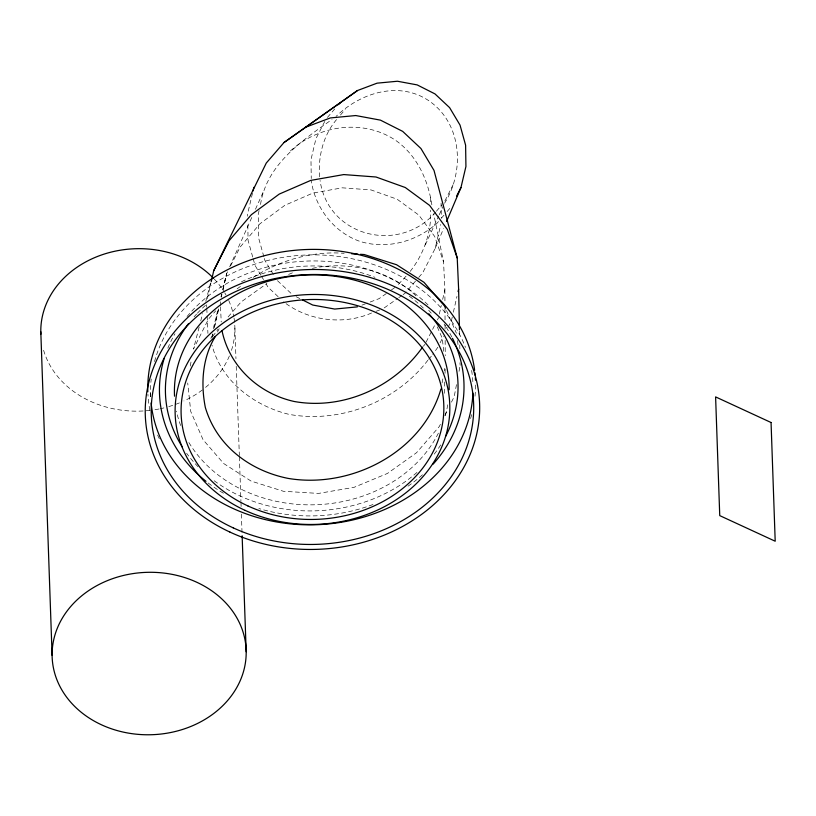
<?xml version="1.0" encoding="UTF-8"?>
<svg xmlns="http://www.w3.org/2000/svg" width="816" height="816" viewBox="0 0 816 816"><rect width="100%" height="100%" fill="white"/><g stroke="black" fill="none" stroke-linecap="round" stroke-linejoin="round"><path stroke-width="0.61" stroke-dasharray="4.08 3.06" d="M444.332 393.281L444.72 382.061M445.036 373.34L445.21 368.353M442.078 382.918L442.996 378.043M444.373 370.729L444.832 368.291M190.24 366.027L191.393 359.978M456.491 384.632L454.175 396.729L450.86 403.359M459.031 371.321L459.949 366.486M221.381 296.902L221.932 294.454M223.033 289.568L226.613 273.666L227.746 271.453M439.365 314.048L441.293 305.49M442.67 299.38L444.873 289.598L443.557 261.885L433.684 213.772M207.356 298.615L210.956 282.826M211.946 337.936L213.068 332.999M214.486 326.818L218.719 308.275M221.248 297.146L221.819 294.678M222.941 289.731L226.613 273.666L222.758 289.568M452.258 317.057L451.432 320.698L448.035 327.338M453.37 312.202L456.96 296.412M212.313 336.539L212.874 334.05M214.302 327.848L218.851 307.999M259.09 210.63L258.233 214.333L258.631 238.048L263.894 256.867M260.539 204.449C266.434 164.873 301.726 140.699 332.01 119.493M410.183 271.381C423.667 254.368 431.664 232.03 430.603 210.212M444.547 203.255C464.692 171.401 462.162 124.277 429.767 101.378C399.718 80.254 360.488 92.667 336.07 116.423M252.47 193.3L247.676 213.659L247.707 216.189M418.73 277.389L422.749 272.728L435.142 248.472L440.783 224.522M210.895 338.487L211.487 336.049M213.262 328.705L218.015 309.142M220.973 296.902L221.575 294.464M199.165 327.043L193.474 349.095L208.366 319.27L215.679 310.855M200.746 320.912L202.643 313.568M205.805 301.318L210.559 282.938M435.142 248.472L443.578 228.562M229.704 266.771L252.379 216.158M255.469 209.263L263.711 190.862M425.309 244.922L438.671 215.985M439.202 214.832L444.016 204.418M217.525 332L219.178 328.685M440.385 424.34L439.283 426.554L416.517 452.727L387.437 473.453L354.032 487.336L318.556 493.415L283.438 491.283L251.083 481.083L223.676 463.519L203.092 439.773L190.74 411.468L187.721 383.02M444.802 415.507L447.556 409.979M230.571 265.904L240.169 247.044L260.029 223.727L284.825 205.326L312.885 193.076L342.281 187.823L371.015 189.924L397.127 199.226L418.843 215.108L434.683 236.477L443.557 261.885M444.853 200.971L453.094 184.742M426.105 342.128L435.142 324.38M437.407 319.943L438.539 317.72M324.758 121.4L315.945 138.659L310.978 159.732L311.253 178.531M437.835 347.249L432.827 354.44M440.099 342.822L443.496 336.192M212.731 336.457L217.882 329.389M423.382 346.208L424.973 344.342M427.859 360.244C396.137 401.86 340.741 423.647 289.139 414.385C254.184 406.031 221.33 381.123 212.048 345.28M428.686 359.275L432.001 355.409M336.539 119.605C322.718 135.895 317.608 158.243 319.75 179.245M340.476 115.025L345.199 109.528M435.642 212.119C399.636 254.327 327.981 237.028 320.076 180.438M436.427 211.201L441.946 204.796M406.042 276.196L396.535 286.324M327.43 117.422L335.305 108.304M438.447 221.585L436.866 223.4C416.058 241.771 386.529 249.778 359.713 241.322C333.724 232.081 315.445 208.019 311.294 181.03M441.599 217.933L443.955 215.2M447.107 211.548L451.044 206.989M415.507 281.122L405.032 293.25L402.951 294.719M228.103 316.955L241.046 302.012L266.903 283.489M237.14 288.813L241.148 285.947M253.184 277.369C279.735 260.324 312.477 250.777 344.138 253.317M290.445 150.909C318.76 124.97 363.763 118.493 396.158 140.719C417.2 155.836 428.135 180.091 431.909 205.132M386.315 293.556L379.154 298.625L366.537 303.399M391.425 289.935L395.515 287.048M384.234 307.907L397.749 298.381M398.789 297.646L401.911 295.453M288.629 274.411L293.209 272.503M361.947 305.133L365.395 303.838M371.535 313.018C343.138 325.472 308.009 320.749 283.611 301.838M376.196 311.263L379.695 309.958M312.436 268.331C348.871 260.712 390.344 270.29 417.017 296.83M296.177 296.728L300.584 298.942M277.471 280.684L292.873 295.066M278.134 296.687L268.087 287.263L266.128 283.988M428.716 310.264L431.225 313.14M273.319 274.441L264.884 260.396L264.221 258.04M260.896 275.237L255.02 265.394L253.031 258.223M261.548 276.328L263.507 279.613M437.264 326.879L442.292 338.324L443.935 353.338M446.525 310.58L456.409 333.214M252.705 257.03L248.064 240.292L247.799 222.533M457.562 340.537L458.215 346.718M459.918 362.804L460.183 365.272M220.279 301.798L220.453 305.572M220.514 306.836L221.228 321.943M206.642 304.745L206.754 307.234M206.805 308.479L207.091 314.711M207.142 315.955L207.927 333.377M234.886 328.093L235.957 358.673M236.222 366.313L239.343 455.501M239.384 456.776L240.944 501.361M240.985 502.636L241.118 506.461M241.383 514.111L242.097 534.49M150.532 392.904L150.654 396.576M459.479 331.01L459.612 337.355M459.765 344.974L459.847 348.779M430.399 197.727L430.501 203.969M441.079 203.102L441.293 218.321M444.873 289.598L444.944 302.308M444.975 308.662L445.046 320.096M445.067 325.186L445.087 329.001M445.159 340.435L445.24 355.694M475.555 385.05A163.924 137.17 -2 0 1 475.004 396.178M471.668 414.63A163.924 137.17 -2 0 1 470.291 419.424M159.314 438.773A163.924 137.17 -2 0 1 156.733 432.98M149.889 410.315A163.924 137.17 -2 0 1 147.92 394.271M150.634 396.658A161.282 134.956 -2 0 1 151.215 379.052M154.55 361.529A161.282 134.956 -2 0 1 305.031 255.071A161.282 134.956 -2 0 1 465.457 347.381M471.638 370.484A161.282 134.956 -2 0 1 472.913 383.071M422.443 474.81A152.317 127.459 -2 0 1 406.654 487.121M372.994 504.502A152.317 127.459 -2 0 1 258.876 508.541M223.431 493.221A152.317 127.459 -2 0 1 206.958 482.052M167.831 348.197A152.317 127.459 -2 0 1 174.971 333.775M187.058 316.516A152.317 127.459 -2 0 1 428.706 305.582M444.128 324.064A152.317 127.459 -2 0 1 445.505 326.114M446.189 327.185A152.317 127.459 -2 0 1 451.911 337.151M440.701 444.934A146.35 122.461 -2 0 1 433.378 455.216M416.976 472.423A146.35 122.461 -2 0 1 213.088 479.941M198.074 466.762A146.35 122.461 -2 0 1 186.64 453.298M194.096 316.822A146.35 122.461 -2 0 1 196.564 314.078M197.411 313.181A146.35 122.461 -2 0 1 205.52 305.296M241.505 281.714A146.35 122.461 -2 0 1 374.952 277.318M409.336 296.177A146.35 122.461 -2 0 1 423.647 308.377M447.739 404.807A137.384 114.964 -2 0 1 444.802 417.119M438.376 433.153A137.384 114.964 -2 0 1 314.599 504.788A137.384 114.964 -2 0 1 187.466 440.089M180.673 425.544A137.384 114.964 -2 0 1 176.48 411.162M234.039 318.128A97.063 81.223 -2 0 1 231.101 351.441M229.378 355.97A97.063 81.223 -2 0 1 203.327 389.191M202.337 389.956A97.063 81.223 -2 0 1 183.916 400.942M179.377 402.91A97.063 81.223 -2 0 1 166.321 407.286M163.904 407.908A97.063 81.223 -2 0 1 160.232 408.734M158.998 408.979A97.063 81.223 -2 0 1 151.48 410.213M150.205 410.366A97.063 81.223 -2 0 1 42.942 347.891M214.241 279.021A97.063 81.223 -2 0 1 224.114 291.812M224.757 292.862A97.063 81.223 -2 0 1 225.981 294.984M228.715 300.441A97.063 81.223 -2 0 1 233.825 316.883"/><path stroke-width="1.22" d="M440.936 389.008C422.657 452.176 351.288 489.039 288.13 478.4C249.798 470.71 216.719 445.862 205.346 407.5C200.614 383.54 202.409 357.653 215.332 336.437M211.232 281.612L213.721 270.688L266.271 163.057L283.988 142.535L357.51 90.515L377.094 83.161L397.453 81.243L417.19 84.905L434.979 93.901L449.596 107.62L460.04 125.113L465.61 145.197L465.926 166.505L460.958 187.578L446.556 221.534M458.072 291.557L458.623 289.129L457.225 258.009L434 170.391L420.944 148.522L402.676 131.376L380.44 120.136L355.756 115.546L330.317 117.943L305.837 127.143L283.988 142.535M253.031 190.903L253.888 187.313M456.552 196.207L460.958 187.578M213.721 270.688L229.01 240.822L251.359 214.69L279.245 194.086L310.763 180.397L343.76 174.573L376.003 177.001L405.287 187.517L429.614 205.408L447.331 229.449L457.225 258.009M422.596 347.147C394.189 387.294 342.985 410.346 294.137 401.472C258.723 393.608 229.51 366.578 221.993 330.664M338.456 104.652L340.037 102.826M305.837 127.143L357.51 90.515M357.357 306.877L334.693 309.06L312.701 305.031L302.787 300.053M351.665 253.776L357.928 254.153M360.437 254.306L364.201 254.541L396.566 264.731L423.973 282.305L444.547 306.051L445.536 308.315M242.138 535.765L246.187 651.709A97.063 81.223 -2 0 1 101.47 724.792A97.063 81.223 -2 0 1 99.787 584.103A97.063 81.223 -2 0 1 246.187 651.709M40.8 331.745L52.102 655.36M458.623 289.129L459.459 329.746M147.818 391.813A163.924 137.17 -2 0 1 300.818 249.808A163.924 137.17 -2 0 1 474.626 370.26M474.912 372.739A163.924 137.17 -2 0 1 475.147 375.207M475.33 377.675A163.924 137.17 -2 0 1 475.463 380.144M472.923 393.098A161.282 134.956 -2 0 1 315.649 524.759A161.282 134.956 -2 0 1 151.103 402.941M452.482 338.293A152.317 127.459 -2 0 1 433.143 464.12M205.999 481.297A152.317 127.459 -2 0 1 164.118 358.612M428.839 313.793A146.35 122.461 -2 0 1 445.679 436.315M182.427 447.117A146.35 122.461 -2 0 1 188.516 323.656M174.532 396.178A137.384 114.964 -2 0 1 309.652 274.91A137.384 114.964 -2 0 1 449.126 389.762M40.871 334.234A97.063 81.223 -2 0 1 103.673 254.245A97.063 81.223 -2 0 1 213.364 278.103M771.059 422.515L715.601 396.902L719.743 515.62L775.2 541.222L771.059 422.515M229.959 532.093A167.26 139.954 -2 0 0 479.675 406.654A167.26 139.954 -2 0 0 227.735 289.67A167.26 139.954 -2 0 0 229.959 532.093M244.973 510.326A137.384 114.964 -2 0 0 449.82 406.888A137.384 114.964 -2 0 0 242.587 311.212A137.384 114.964 -2 0 0 244.973 510.326M247.911 505.94A131.417 109.966 -2 0 0 443.843 407A131.417 109.966 -2 0 0 245.626 315.476A131.417 109.966 -2 0 0 247.911 505.94M233.233 527.87A161.282 134.956 -2 0 0 473.698 406.439A161.282 134.956 -2 0 0 230.438 294.117A161.282 134.956 -2 0 0 233.233 527.87"/></g></svg>
